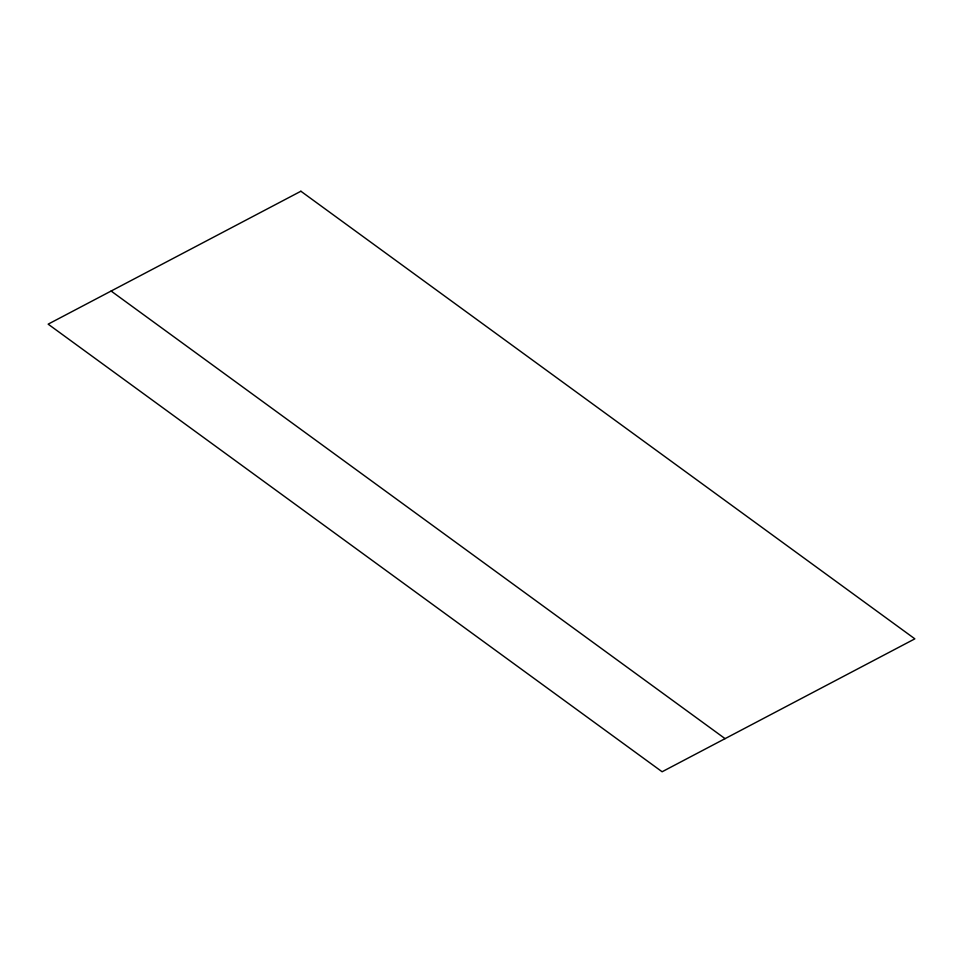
<?xml version="1.0" encoding="UTF-8"?>
<svg xmlns="http://www.w3.org/2000/svg" width="963" height="963" viewBox="0 0 963 963"><rect width="100%" height="100%" fill="white"/><g stroke="black" fill="none" stroke-linecap="round" stroke-linejoin="round"><path stroke-width="1.44" d="M111.118 291.043L725.079 738.645M300.889 191.24L48.15 324.158L662.111 771.76L914.85 638.842L300.889 191.24"/></g></svg>
